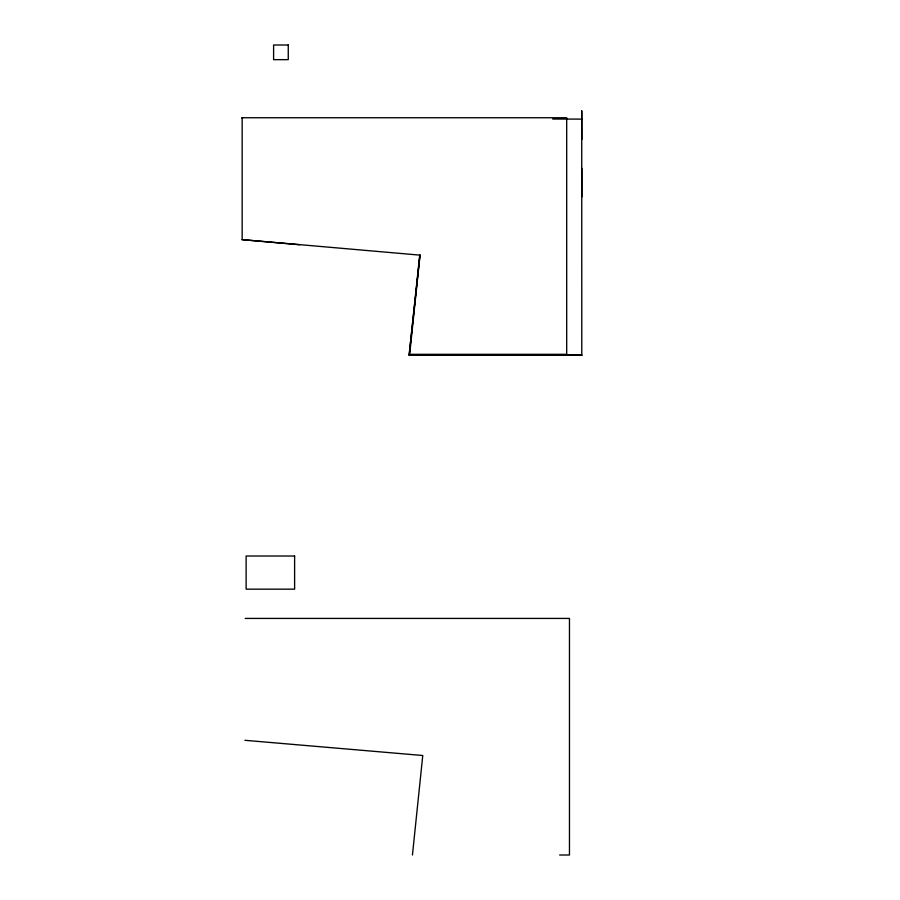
<?xml version="1.0" encoding="UTF-8"?>
<svg xmlns="http://www.w3.org/2000/svg" width="900" height="900" viewBox="0 0 900 900"><rect width="100%" height="100%" fill="white"/><g stroke="black" fill="none" stroke-linecap="round" stroke-linejoin="round"><path stroke-width="1.35" d="M299.486 244.721L242.078 239.659M581.873 355.219L409.095 355.252L420.03 254.857L409.68 354.319L566.696 354.319L566.696 117.742L242.055 117.742M412.447 855L422.764 755.505L244.924 740.306M409.185 355.185L419.738 254.824M242.156 118.035L242.741 117.742M581.726 119.115L552.679 119.025M581.839 139.433L581.738 110.7L581.783 355.23M581.839 168.469L581.839 196.898M581.783 355.14L409.219 354.892M559.654 855L569.464 855L569.464 618.424L245.216 618.424M419.704 255.116L242.156 239.625L242.156 117.742M288.259 45L273.6 45L273.6 59.659L288.259 59.659L288.259 45M294.615 556.02L246.127 556.02L246.127 589.163L294.615 589.163L294.615 556.02"/></g></svg>
